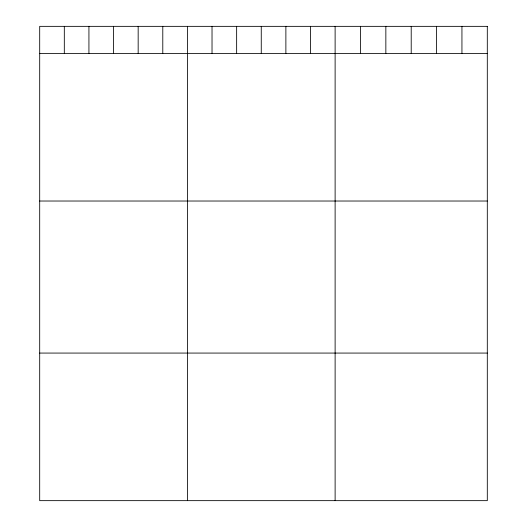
<?xml version="1.0" encoding="UTF-8"?>
<svg xmlns="http://www.w3.org/2000/svg" width="527" height="527" viewBox="0 0 527 527"><rect width="100%" height="100%" fill="white"/><g stroke="black" fill="none" stroke-linecap="round" stroke-linejoin="round"><path stroke-width="0.79" d="M39.696 53.444L487.304 53.444M39.696 201.024L487.304 201.024M39.696 353.07L487.304 353.07M461.942 26.35L461.942 53.444M436.573 26.35L436.573 53.444M411.212 26.35L411.212 53.444M385.85 26.35L385.85 53.444M360.481 26.35L360.481 53.444M335.119 26.35L335.119 500.65M310.502 26.35L310.502 53.444M285.878 26.35L285.878 53.444M261.26 26.35L261.26 53.444M236.643 26.35L236.643 53.444M212.025 26.35L212.025 53.444M187.408 26.35L187.408 500.65M162.79 26.35L162.79 53.444M138.166 26.35L138.166 53.444M113.549 26.35L113.549 53.444M88.931 26.35L88.931 53.444M64.314 26.35L64.314 53.444M487.304 26.35L39.696 26.35L39.696 500.65L487.304 500.65L487.304 26.35"/></g></svg>
